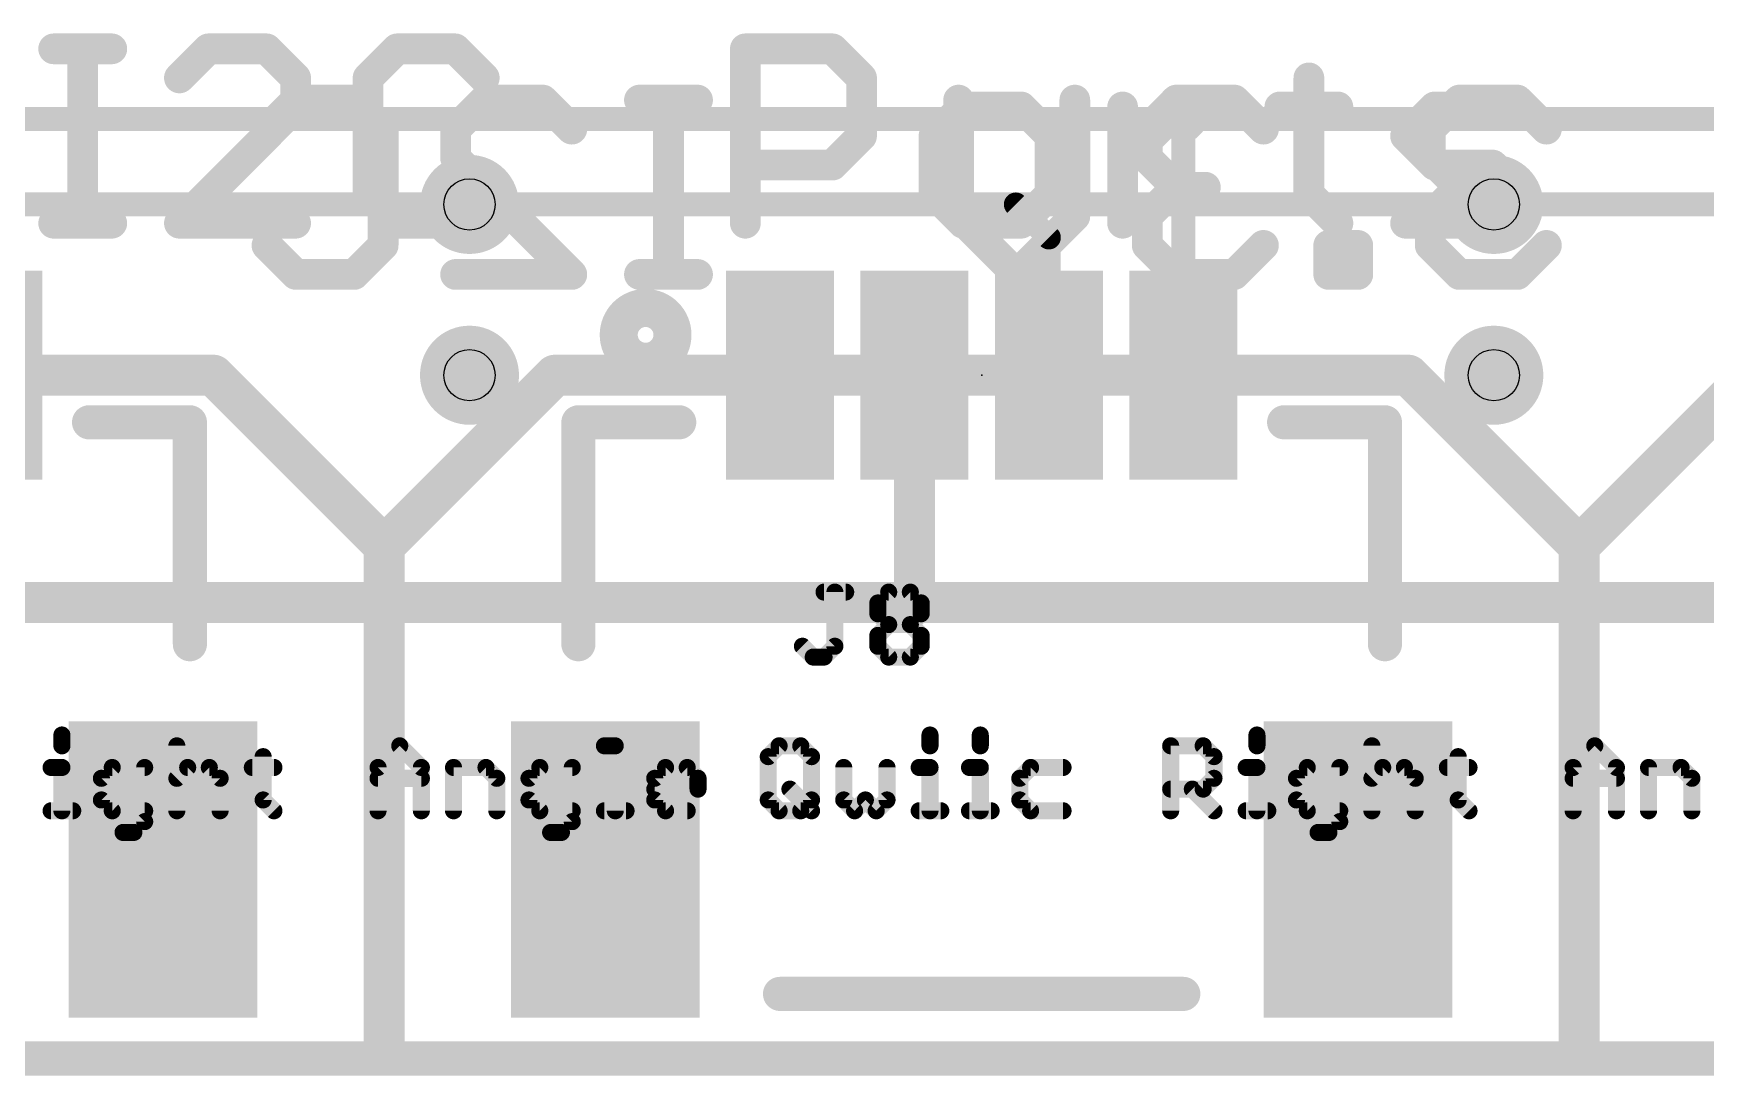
# Model space of a CAD drawing. Extents: x -29 to 79, y -27 to 74.
# Drawn here: x 23.43 to 35.87, y -0.13 to 7.62 of the extents above; entities that cross this region are included whole.
import ezdxf

# ---------------------------------------------------------------- set-up
doc = ezdxf.new("R2010")
doc.units = 0
for name, color, linetype in [('1', 12, 'CONTINUOUS'), ('16', 132, 'CONTINUOUS'), ('18', 110, 'CONTINUOUS'), ('20', 53, 'CONTINUOUS'), ('21', 41, 'CONTINUOUS'), ('22', 40, 'CONTINUOUS'), ('23', 53, 'CONTINUOUS'), ('25', 253, 'CONTINUOUS'), ('27', 253, 'CONTINUOUS'), ('29', 253, 'CONTINUOUS'), ('31', 253, 'CONTINUOUS'), ('44', 253, 'CONTINUOUS')]:
    doc.layers.add(name, color=color, linetype=linetype)

# ---------------------------------------------------------------- blocks, each defined once
blk = doc.blocks.new('RECT')
blk.add_solid([(-0.5, -0.5), (0.5, -0.5), (-0.5, 0.5), (0.5, 0.5)])
blk = doc.blocks.new('ROUNDV')
at = {"const_width": 0.5}
blk.add_lwpolyline([(0, -0.25, 1), (0, 0.25, 1), (0, -0.25)], format="xyb", dxfattribs=at)

msp = doc.modelspace()

# ---------------------------------------------------------------- linework, layer by layer
at = {"layer": '1'}
for points, const_width in [([(31.98, 6.961), (32.004, 6.985)], 0.3048), ([(23.114, 6.985), (32.004, 6.985)], 0.1778), ([(31.98, 5.08), (31.98, 6.961)], 0.1778), ([(32.004, 6.985), (40.005, 6.985)], 0.1778), ([(30.734, 6.35), (26.67, 6.35)], 0.1778), ([(30.98, 6.104), (30.734, 6.35)], 0.1778), ([(39.37, 6.35), (34.29, 6.35)], 0.1778), ([(30.98, 5.08), (30.98, 6.104)], 0.1778), ([(29.98, 5.08), (29.98, 3.398)], 0.3048), ([(21.082, 3.39), (29.972, 3.39)], 0.3048), ([(29.98, 3.398), (29.972, 3.39)], 0.3048), ([(29.972, 3.39), (38.569, 3.39)], 0.3048), ([(52.07, 0), (0, 0)], 0.254)]:
    msp.add_lwpolyline(points, dxfattribs=dict(at, const_width=const_width))
for points, const_width in [([(31.9261, 7.0149, 1), (32.0339, 6.9071)], 0.1524), ([(32.0579, 6.9311, 1), (31.9501, 7.0389)], 0.1524), ([(32.0245, 6.961, 1), (31.9355, 6.961)], 0.0889), ([(32.004, 7.0295, 1), (32.004, 6.9405)], 0.0889), ([(32.004, 6.9405, 1), (32.004, 7.0295)], 0.0889), ([(26.67, 6.3945, 1), (26.67, 6.3056)], 0.0889), ([(30.7654, 6.3814, 1), (30.7026, 6.3186)], 0.0889), ([(30.734, 6.3056, 1), (30.734, 6.3945)], 0.0889), ([(34.29, 6.3945, 1), (34.29, 6.3056)], 0.0889), ([(31.0245, 6.104, 1), (30.9355, 6.104)], 0.0889), ([(30.9486, 6.0726, 1), (31.0114, 6.1354)], 0.0889), ([(30.0562, 5.08, 1), (29.9038, 5.08)], 0.1524), ([(30.9355, 5.08, 1), (31.0245, 5.08)], 0.0889), ([(31.9355, 5.08, 1), (32.0245, 5.08)], 0.0889), ([(29.972, 3.4662, 1), (29.972, 3.3138)], 0.1524), ([(29.9181, 3.4439, 1), (30.0259, 3.3361)], 0.1524), ([(30.0339, 3.3441, 1), (29.9261, 3.4519)], 0.1524), ([(29.972, 3.3138, 1), (29.972, 3.4662)], 0.1524), ([(29.9038, 3.398, 1), (30.0562, 3.398)], 0.1524)]:
    msp.add_lwpolyline(points, format="xyb", dxfattribs=dict(at, const_width=const_width))
at = {"layer": '16'}
for points, const_width in [([(26.67, 6.35), (17.78, 6.35)], 0.1778), ([(34.29, 6.35), (26.67, 6.35)], 0.1778), ([(52.07, 0), (0, 0)], 0.254)]:
    msp.add_lwpolyline(points, dxfattribs=dict(at, const_width=const_width))
at = {"layer": '16', "const_width": 0.0889}
for points in [[(26.67, 6.3945, 1), (26.67, 6.3056)], [(26.67, 6.3056, 1), (26.67, 6.3945)], [(34.29, 6.3056, 1), (34.29, 6.3945)]]:
    msp.add_lwpolyline(points, format="xyb", dxfattribs=at)
at = {"layer": '20', "const_width": 0.2032}
msp.add_lwpolyline([(49.784, 0), (2.54, 0)], dxfattribs=at)
at = {"layer": '21'}
for points, const_width in [([(23.5766, 7.564, 1), (23.5766, 7.4497)], 0.1143), ([(23.8498, 7.5068, 1), (23.7355, 7.5068)], 0.1143), ([(24.0088, 7.4497, 1), (24.0088, 7.564)], 0.1143), ([(24.7282, 7.564, 1), (24.7282, 7.4497)], 0.1143), ([(24.7686, 7.4664, 1), (24.6878, 7.5472)], 0.1143), ([(25.2008, 7.5472, 1), (25.12, 7.4664)], 0.1143), ([(25.1604, 7.4497, 1), (25.1604, 7.564)], 0.1143), ([(26.1315, 7.564, 1), (26.1315, 7.4497)], 0.1143), ([(26.1719, 7.4664, 1), (26.0911, 7.5472)], 0.1143), ([(26.6041, 7.5472, 1), (26.5233, 7.4664)], 0.1143), ([(26.5637, 7.4497, 1), (26.5637, 7.564)], 0.1143), ([(28.7791, 7.5068, 1), (28.6648, 7.5068)], 0.1143), ([(28.722, 7.564, 1), (28.722, 7.4497)], 0.1143), ([(29.4106, 7.5472, 1), (29.3298, 7.4664)], 0.1143), ([(29.3702, 7.4497, 1), (29.3702, 7.564)], 0.1143), ([(24.4717, 7.3311, 1), (24.5525, 7.2503)], 0.1143), ([(25.4336, 7.2907, 1), (25.3193, 7.2907)], 0.1143), ([(25.3361, 7.2503, 1), (25.4169, 7.3311)], 0.1143), ([(25.9726, 7.2907, 1), (25.8583, 7.2907)], 0.1143), ([(25.875, 7.3311, 1), (25.9558, 7.2503)], 0.1143), ([(26.7393, 7.2503, 1), (26.8202, 7.3311)], 0.1143), ([(29.6435, 7.2907, 1), (29.5292, 7.2907)], 0.1143), ([(29.5459, 7.2503, 1), (29.6267, 7.3311)], 0.1143), ([(32.9712, 7.2907, 1), (32.8569, 7.2907)], 0.1143), ([(25.3193, 7.0746, 1), (25.4336, 7.0746)], 0.1143), ([(25.4169, 7.0342, 1), (25.3361, 7.115)], 0.1143), ([(30.3413, 7.1318, 1), (30.3413, 7.0175)], 0.1143), ([(30.3817, 7.0342, 1), (30.3009, 7.115)], 0.1143), ([(30.8139, 7.115, 1), (30.7331, 7.0342)], 0.1143), ([(30.7735, 7.0175, 1), (30.7735, 7.1318)], 0.1143), ([(31.5857, 7.0746, 1), (31.4714, 7.0746)], 0.1143), ([(31.9607, 7.1318, 1), (31.9607, 7.0175)], 0.1143), ([(32.0011, 7.0342, 1), (31.9203, 7.115)], 0.1143), ([(32.1768, 7.0175, 1), (32.1768, 7.1318)], 0.1143), ([(32.6979, 7.1318, 1), (32.6979, 7.0175)], 0.1143), ([(33.1301, 7.0175, 1), (33.1301, 7.1318)], 0.1143), ([(33.8495, 7.1318, 1), (33.8495, 7.0175)], 0.1143), ([(33.8899, 7.0342, 1), (33.8091, 7.115)], 0.1143), ([(34.4978, 7.0175, 1), (34.4978, 7.1318)], 0.1143), ([(29.6267, 6.8181, 1), (29.5459, 6.899)], 0.1143), ([(30.1824, 6.8586, 1), (30.0681, 6.8586)], 0.1143), ([(31.0467, 6.8586, 1), (30.9324, 6.8586)], 0.1143), ([(33.6739, 6.899, 1), (33.593, 6.8181)], 0.1143), ([(29.5292, 6.8586, 1), (29.6435, 6.8586)], 0.1143), ([(30.0848, 6.899, 1), (30.1657, 6.8181)], 0.1143), ([(30.9492, 6.8181, 1), (31.03, 6.899)], 0.1143), ([(33.593, 6.899, 1), (33.6739, 6.8181)], 0.1143), ([(28.722, 6.6996, 1), (28.722, 6.5853)], 0.1143), ([(29.3298, 6.6829, 1), (29.4106, 6.6021)], 0.1143), ([(29.3702, 6.5853, 1), (29.3702, 6.6996)], 0.1143), ([(31.4881, 6.6829, 1), (31.5689, 6.6021)], 0.1143), ([(33.8495, 6.6996, 1), (33.8495, 6.5853)], 0.1143), ([(33.8091, 6.6021, 1), (33.8899, 6.6829)], 0.1143), ([(34.3221, 6.6829, 1), (34.2413, 6.6021)], 0.1143), ([(34.2817, 6.5853, 1), (34.2817, 6.6996)], 0.1143), ([(25.9558, 6.4668, 1), (25.875, 6.386)], 0.1143), ([(25.8583, 6.4264, 1), (25.9726, 6.4264)], 0.1143), ([(26.8202, 6.386, 1), (26.7393, 6.4668)], 0.1143), ([(30.1657, 6.4668, 1), (30.0848, 6.386)], 0.1143), ([(30.0681, 6.4264, 1), (30.1824, 6.4264)], 0.1143), ([(30.9324, 6.4264, 1), (31.0467, 6.4264)], 0.1143), ([(31.03, 6.386, 1), (30.9492, 6.4668)], 0.1143), ([(32.9544, 6.4668, 1), (32.8736, 6.386)], 0.1143), ([(32.8569, 6.4264, 1), (32.9712, 6.4264)], 0.1143), ([(34.5382, 6.386, 1), (34.4574, 6.4668)], 0.1143), ([(34.4574, 6.386, 1), (34.5382, 6.4668)], 0.1143), ([(23.5766, 6.2675, 1), (23.5766, 6.1532)], 0.1143), ([(23.7355, 6.2103, 1), (23.8498, 6.2103)], 0.1143), ([(24.0088, 6.1532, 1), (24.0088, 6.2675)], 0.1143), ([(24.5121, 6.2675, 1), (24.5121, 6.1532)], 0.1143), ([(24.4717, 6.2507, 1), (24.5525, 6.1699)], 0.1143), ([(25.3765, 6.1532, 1), (25.3765, 6.2675)], 0.1143), ([(26.1315, 6.2675, 1), (26.1315, 6.1532)], 0.1143), ([(26.0911, 6.1699, 1), (26.1719, 6.2507)], 0.1143), ([(26.5233, 6.2507, 1), (26.6041, 6.1699)], 0.1143), ([(26.5637, 6.1532, 1), (26.5637, 6.2675)], 0.1143), ([(28.6648, 6.2103, 1), (28.7791, 6.2103)], 0.1143), ([(30.3413, 6.2675, 1), (30.3413, 6.1532)], 0.1143), ([(30.3009, 6.1699, 1), (30.3817, 6.2507)], 0.1143), ([(30.7331, 6.2507, 1), (30.8139, 6.1699)], 0.1143), ([(30.7735, 6.1532, 1), (30.7735, 6.2675)], 0.1143), ([(31.4714, 6.2103, 1), (31.5857, 6.2103)], 0.1143), ([(33.0897, 6.1699, 1), (33.1705, 6.2507)], 0.1143), ([(33.6334, 6.2675, 1), (33.6334, 6.1532)], 0.1143), ([(34.2413, 6.2507, 1), (34.3221, 6.1699)], 0.1143), ([(34.2817, 6.1532, 1), (34.2817, 6.2675)], 0.1143), ([(27.98, 5.2386, 1), (27.98, 5.5214, 1), (27.98, 5.2386)], 0.4), ([(23.84, 4.7935, 1), (23.84, 4.6665)], 0.127), ([(24.6535, 4.73, 1), (24.5265, 4.73)], 0.127), ([(24.59, 4.6665, 1), (24.59, 4.7935)], 0.127), ([(27.5435, 4.73, 1), (27.4165, 4.73)], 0.127), ([(27.48, 4.7935, 1), (27.48, 4.6665)], 0.127), ([(28.23, 4.6665, 1), (28.23, 4.7935)], 0.127), ([(32.73, 4.7935, 1), (32.73, 4.6665)], 0.127), ([(33.5435, 4.73, 1), (33.4165, 4.73)], 0.127), ([(33.48, 4.6665, 1), (33.48, 4.7935)], 0.127), ([(24.5265, 3.08, 1), (24.6535, 3.08)], 0.127), ([(27.4165, 3.08, 1), (27.5435, 3.08)], 0.127), ([(33.4165, 3.08, 1), (33.5435, 3.08)], 0.127), ([(28.98, 0.5435, 1), (28.98, 0.4165)], 0.127), ([(31.98, 0.4165, 1), (31.98, 0.5435)], 0.127)]:
    msp.add_lwpolyline(points, format="xyb", dxfattribs=dict(at, const_width=const_width))
for points, const_width in [([(23.5766, 7.5068), (24.0088, 7.5068)], 0.2286), ([(23.7927, 6.2103), (23.7927, 7.5068)], 0.2286), ([(24.7282, 7.5068), (24.5121, 7.2907)], 0.2286), ([(25.1604, 7.5068), (24.7282, 7.5068)], 0.2286), ([(25.3765, 7.2907), (25.1604, 7.5068)], 0.2286), ([(26.1315, 7.5068), (25.9154, 7.2907)], 0.2286), ([(26.5637, 7.5068), (26.1315, 7.5068)], 0.2286), ([(26.7797, 7.2907), (26.5637, 7.5068)], 0.2286), ([(28.722, 6.2103), (28.722, 7.5068)], 0.2286), ([(28.722, 7.5068), (29.3702, 7.5068)], 0.2286), ([(29.3702, 7.5068), (29.5863, 7.2907)], 0.2286), ([(25.3765, 7.0746), (25.3765, 7.2907)], 0.2286), ([(25.9154, 7.2907), (25.9154, 6.4264)], 0.2286), ([(29.5863, 7.2907), (29.5863, 6.8586)], 0.2286), ([(32.914, 7.2907), (32.914, 6.4264)], 0.2286), ([(24.5121, 6.2103), (25.3765, 7.0746)], 0.2286), ([(30.3413, 7.0746), (30.1252, 6.8586)], 0.2286), ([(30.7735, 7.0746), (30.3413, 7.0746)], 0.2286), ([(30.9896, 6.8586), (30.7735, 7.0746)], 0.2286), ([(31.5285, 6.2103), (31.5285, 7.0746)], 0.2286), ([(31.5285, 6.6425), (31.9607, 7.0746)], 0.2286), ([(31.9607, 7.0746), (32.1768, 7.0746)], 0.2286), ([(32.6979, 7.0746), (33.1301, 7.0746)], 0.2286), ([(33.6334, 6.8586), (33.8495, 7.0746)], 0.2286), ([(33.8495, 7.0746), (34.4978, 7.0746)], 0.2286), ([(29.5863, 6.8586), (29.3702, 6.6425)], 0.2286), ([(30.1252, 6.8586), (30.1252, 6.4264)], 0.2286), ([(30.9896, 6.4264), (30.9896, 6.8586)], 0.2286), ([(33.8495, 6.6425), (33.6334, 6.8586)], 0.2286), ([(29.3702, 6.6425), (28.722, 6.6425)], 0.2286), ([(34.2817, 6.6425), (33.8495, 6.6425)], 0.2286), ([(34.4978, 6.4264), (34.2817, 6.6425)], 0.2286), ([(25.9154, 6.4264), (26.1315, 6.2103)], 0.2286), ([(26.5637, 6.2103), (26.7797, 6.4264)], 0.2286), ([(30.1252, 6.4264), (30.3413, 6.2103)], 0.2286), ([(30.7735, 6.2103), (30.9896, 6.4264)], 0.2286), ([(32.914, 6.4264), (33.1301, 6.2103)], 0.2286), ([(34.2817, 6.2103), (34.4978, 6.4264)], 0.2286), ([(23.5766, 6.2103), (24.0088, 6.2103)], 0.2286), ([(25.3765, 6.2103), (24.5121, 6.2103)], 0.2286), ([(26.1315, 6.2103), (26.5637, 6.2103)], 0.2286), ([(30.3413, 6.2103), (30.7735, 6.2103)], 0.2286), ([(33.6334, 6.2103), (34.2817, 6.2103)], 0.2286), ([(23.84, 4.73), (24.59, 4.73)], 0.254), ([(24.59, 4.73), (24.59, 3.08)], 0.254), ([(27.48, 3.08), (27.48, 4.73)], 0.254), ([(27.48, 4.73), (28.23, 4.73)], 0.254), ([(32.73, 4.73), (33.48, 4.73)], 0.254), ([(33.48, 4.73), (33.48, 3.08)], 0.254), ([(28.98, 0.48), (31.98, 0.48)], 0.254)]:
    msp.add_lwpolyline(points, dxfattribs=dict(at, const_width=const_width))
at = {"layer": '22'}
for points, const_width in [([(25.1633, 6.9097), (25.3793, 7.1258)], 0.2286), ([(25.3793, 7.1258), (25.8115, 7.1258)], 0.2286), ([(25.8115, 7.1258), (26.0276, 6.9097)], 0.2286), ([(26.5665, 6.9097), (26.7826, 7.1258)], 0.2286), ([(26.7826, 7.1258), (27.2148, 7.1258)], 0.2286), ([(27.2148, 7.1258), (27.4309, 6.9097)], 0.2286), ([(28.3664, 7.1258), (27.9342, 7.1258)], 0.2286), ([(28.1503, 5.8293), (28.1503, 7.1258)], 0.2286), ([(30.3086, 6.2615), (30.3086, 7.1258)], 0.2286), ([(31.1729, 7.1258), (31.1729, 6.2615)], 0.2286), ([(31.928, 7.1258), (31.7119, 6.9097)], 0.2286), ([(32.3601, 7.1258), (31.928, 7.1258)], 0.2286), ([(32.5762, 6.9097), (32.3601, 7.1258)], 0.2286), ([(34.0329, 7.1258), (33.8168, 6.9097)], 0.2286), ([(34.4651, 7.1258), (34.0329, 7.1258)], 0.2286), ([(34.6811, 6.9097), (34.4651, 7.1258)], 0.2286), ([(26.0276, 6.9097), (26.0276, 6.0454)], 0.2286), ([(26.5665, 6.6936), (26.5665, 6.9097)], 0.2286), ([(31.7119, 6.9097), (31.7119, 6.6936)], 0.2286), ([(33.8168, 6.9097), (33.8168, 6.6936)], 0.2286), ([(27.4309, 5.8293), (26.5665, 6.6936)], 0.2286), ([(31.7119, 6.6936), (31.928, 6.4776)], 0.2286), ([(33.8168, 6.6936), (34.0329, 6.4776)], 0.2286), ([(31.928, 6.4776), (31.7119, 6.2615)], 0.2286), ([(31.928, 6.4776), (32.1441, 6.4776)], 0.2286), ([(34.0329, 6.4776), (33.8168, 6.2615)], 0.2286), ([(34.0329, 6.4776), (34.249, 6.4776)], 0.2286), ([(30.7408, 5.8293), (30.3086, 6.2615)], 0.2286), ([(31.1729, 6.2615), (30.7408, 5.8293)], 0.2286), ([(31.7119, 6.2615), (31.7119, 6.0454)], 0.2286), ([(33.8168, 6.2615), (33.8168, 6.0454)], 0.2286), ([(25.3793, 5.8293), (25.1633, 6.0454)], 0.2286), ([(26.0276, 6.0454), (25.8115, 5.8293)], 0.2286), ([(31.7119, 6.0454), (31.928, 5.8293)], 0.2286), ([(32.3601, 5.8293), (32.5762, 6.0454)], 0.2286), ([(33.2779, 6.0454), (33.0618, 6.0454)], 0.2286), ([(33.0618, 6.0454), (33.0618, 5.8293)], 0.2286), ([(33.2779, 5.8293), (33.2779, 6.0454)], 0.2286), ([(33.8168, 6.0454), (34.0329, 5.8293)], 0.2286), ([(34.4651, 5.8293), (34.6811, 6.0454)], 0.2286), ([(25.8115, 5.8293), (25.3793, 5.8293)], 0.2286), ([(26.5665, 5.8293), (27.4309, 5.8293)], 0.2286), ([(28.3664, 5.8293), (27.9342, 5.8293)], 0.2286), ([(31.928, 5.8293), (32.3601, 5.8293)], 0.2286), ([(33.0618, 5.8293), (33.2779, 5.8293)], 0.2286), ([(34.0329, 5.8293), (34.4651, 5.8293)], 0.2286), ([(24.765, 5.08), (18.415, 5.08)], 0.3048), ([(24.765, 5.08), (26.035, 3.81)], 0.3048), ([(26.035, 3.81), (27.305, 5.08)], 0.3048), ([(33.655, 5.08), (27.305, 5.08)], 0.3048), ([(33.655, 5.08), (34.925, 3.81)], 0.3048), ([(34.925, 3.81), (36.195, 5.08)], 0.3048), ([(26.035, 0.127), (26.035, 3.81)], 0.3048), ([(34.925, 0.127), (34.925, 3.81)], 0.3048)]:
    msp.add_lwpolyline(points, dxfattribs=dict(at, const_width=const_width))
for points, const_width in [([(25.3793, 7.183, 1), (25.3793, 7.0687)], 0.1143), ([(25.4197, 7.0854, 1), (25.3389, 7.1662)], 0.1143), ([(25.8519, 7.1662, 1), (25.7711, 7.0854)], 0.1143), ([(25.8115, 7.0687, 1), (25.8115, 7.183)], 0.1143), ([(26.7826, 7.183, 1), (26.7826, 7.0687)], 0.1143), ([(26.823, 7.0854, 1), (26.7422, 7.1662)], 0.1143), ([(27.2552, 7.1662, 1), (27.1744, 7.0854)], 0.1143), ([(27.2148, 7.0687, 1), (27.2148, 7.183)], 0.1143), ([(27.9342, 7.183, 1), (27.9342, 7.0687)], 0.1143), ([(28.2075, 7.1258, 1), (28.0932, 7.1258)], 0.1143), ([(28.3664, 7.0687, 1), (28.3664, 7.183)], 0.1143), ([(30.3658, 7.1258, 1), (30.2515, 7.1258)], 0.1143), ([(31.2301, 7.1258, 1), (31.1158, 7.1258)], 0.1143), ([(31.928, 7.183, 1), (31.928, 7.0687)], 0.1143), ([(31.9684, 7.0854, 1), (31.8876, 7.1662)], 0.1143), ([(32.4005, 7.1662, 1), (32.3197, 7.0854)], 0.1143), ([(32.3601, 7.0687, 1), (32.3601, 7.183)], 0.1143), ([(34.0329, 7.183, 1), (34.0329, 7.0687)], 0.1143), ([(34.0733, 7.0854, 1), (33.9925, 7.1662)], 0.1143), ([(34.5055, 7.1662, 1), (34.4246, 7.0854)], 0.1143), ([(34.4651, 7.0687, 1), (34.4651, 7.183)], 0.1143), ([(25.1228, 6.9501, 1), (25.2037, 6.8693)], 0.1143), ([(26.0847, 6.9097, 1), (25.9704, 6.9097)], 0.1143), ([(25.9872, 6.8693, 1), (26.068, 6.9501)], 0.1143), ([(26.6237, 6.9097, 1), (26.5094, 6.9097)], 0.1143), ([(26.5261, 6.9501, 1), (26.6069, 6.8693)], 0.1143), ([(27.3905, 6.8693, 1), (27.4713, 6.9501)], 0.1143), ([(31.769, 6.9097, 1), (31.6547, 6.9097)], 0.1143), ([(31.6715, 6.9501, 1), (31.7523, 6.8693)], 0.1143), ([(32.5358, 6.8693, 1), (32.6166, 6.9501)], 0.1143), ([(33.8739, 6.9097, 1), (33.7596, 6.9097)], 0.1143), ([(33.7764, 6.9501, 1), (33.8572, 6.8693)], 0.1143), ([(34.6407, 6.8693, 1), (34.7215, 6.9501)], 0.1143), ([(26.6069, 6.734, 1), (26.5261, 6.6532)], 0.1143), ([(26.5094, 6.6936, 1), (26.6237, 6.6936)], 0.1143), ([(31.6547, 6.6936, 1), (31.769, 6.6936)], 0.1143), ([(31.7523, 6.734, 1), (31.6715, 6.6532)], 0.1143), ([(33.7596, 6.6936, 1), (33.8739, 6.6936)], 0.1143), ([(33.8572, 6.734, 1), (33.7764, 6.6532)], 0.1143), ([(31.928, 6.5347, 1), (31.928, 6.4204)], 0.1143), ([(31.9684, 6.4371, 1), (31.8876, 6.518)], 0.1143), ([(31.8876, 6.4371, 1), (31.9684, 6.518)], 0.1143), ([(32.1441, 6.4204, 1), (32.1441, 6.5347)], 0.1143), ([(34.0329, 6.5347, 1), (34.0329, 6.4204)], 0.1143), ([(34.0733, 6.4371, 1), (33.9925, 6.518)], 0.1143), ([(33.9925, 6.4371, 1), (34.0733, 6.518)], 0.1143), ([(34.249, 6.4204, 1), (34.249, 6.5347)], 0.1143), ([(30.349, 6.3019, 1), (30.2682, 6.2211)], 0.1143), ([(31.2134, 6.2211, 1), (31.1325, 6.3019)], 0.1143), ([(31.769, 6.2615, 1), (31.6547, 6.2615)], 0.1143), ([(31.6715, 6.3019, 1), (31.7523, 6.2211)], 0.1143), ([(33.8739, 6.2615, 1), (33.7596, 6.2615)], 0.1143), ([(33.7764, 6.3019, 1), (33.8572, 6.2211)], 0.1143), ([(30.2515, 6.2615, 1), (30.3658, 6.2615)], 0.1143), ([(31.1158, 6.2615, 1), (31.2301, 6.2615)], 0.1143), ([(25.2037, 6.0858, 1), (25.1228, 6.005)], 0.1143), ([(25.9704, 6.0454, 1), (26.0847, 6.0454)], 0.1143), ([(26.068, 6.005, 1), (25.9872, 6.0858)], 0.1143), ([(31.6547, 6.0454, 1), (31.769, 6.0454)], 0.1143), ([(31.7523, 6.0858, 1), (31.6715, 6.005)], 0.1143), ([(32.6166, 6.005, 1), (32.5358, 6.0858)], 0.1143), ([(33.0618, 6.1025, 1), (33.0618, 5.9882)], 0.1143), ([(33.1189, 6.0454, 1), (33.0046, 6.0454)], 0.1143), ([(33.335, 6.0454, 1), (33.2207, 6.0454)], 0.1143), ([(33.2779, 5.9882, 1), (33.2779, 6.1025)], 0.1143), ([(33.7596, 6.0454, 1), (33.8739, 6.0454)], 0.1143), ([(33.8572, 6.0858, 1), (33.7764, 6.005)], 0.1143), ([(34.7215, 6.005, 1), (34.6407, 6.0858)], 0.1143), ([(25.3793, 5.8864, 1), (25.3793, 5.7721)], 0.1143), ([(25.3389, 5.7889, 1), (25.4197, 5.8697)], 0.1143), ([(25.7711, 5.8697, 1), (25.8519, 5.7889)], 0.1143), ([(25.8115, 5.7721, 1), (25.8115, 5.8864)], 0.1143), ([(26.5665, 5.8864, 1), (26.5665, 5.7721)], 0.1143), ([(27.3905, 5.7889, 1), (27.4713, 5.8697)], 0.1143), ([(27.4309, 5.7721, 1), (27.4309, 5.8864)], 0.1143), ([(27.9342, 5.8864, 1), (27.9342, 5.7721)], 0.1143), ([(28.0932, 5.8293, 1), (28.2075, 5.8293)], 0.1143), ([(28.3664, 5.7721, 1), (28.3664, 5.8864)], 0.1143), ([(30.7004, 5.8697, 1), (30.7812, 5.7889)], 0.1143), ([(30.7004, 5.7889, 1), (30.7812, 5.8697)], 0.1143), ([(31.928, 5.8864, 1), (31.928, 5.7721)], 0.1143), ([(31.8876, 5.7889, 1), (31.9684, 5.8697)], 0.1143), ([(32.3197, 5.8697, 1), (32.4005, 5.7889)], 0.1143), ([(32.3601, 5.7721, 1), (32.3601, 5.8864)], 0.1143), ([(33.0618, 5.8864, 1), (33.0618, 5.7721)], 0.1143), ([(33.0046, 5.8293, 1), (33.1189, 5.8293)], 0.1143), ([(33.2207, 5.8293, 1), (33.335, 5.8293)], 0.1143), ([(33.2779, 5.7721, 1), (33.2779, 5.8864)], 0.1143), ([(34.0329, 5.8864, 1), (34.0329, 5.7721)], 0.1143), ([(33.9925, 5.7889, 1), (34.0733, 5.8697)], 0.1143), ([(34.4246, 5.8697, 1), (34.5055, 5.7889)], 0.1143), ([(34.4651, 5.7721, 1), (34.4651, 5.8864)], 0.1143), ([(24.8189, 5.1339, 1), (24.7111, 5.0261)], 0.1524), ([(24.765, 5.0038, 1), (24.765, 5.1562)], 0.1524), ([(27.305, 5.1562, 1), (27.305, 5.0038)], 0.1524), ([(27.3589, 5.0261, 1), (27.2511, 5.1339)], 0.1524), ([(33.7089, 5.1339, 1), (33.6011, 5.0261)], 0.1524), ([(33.655, 5.0038, 1), (33.655, 5.1562)], 0.1524), ([(26.1112, 3.81, 1), (25.9588, 3.81)], 0.1524), ([(25.9811, 3.8639, 1), (26.0889, 3.7561)], 0.1524), ([(25.9811, 3.7561, 1), (26.0889, 3.8639)], 0.1524), ([(35.0012, 3.81, 1), (34.8488, 3.81)], 0.1524), ([(34.8711, 3.8639, 1), (34.9789, 3.7561)], 0.1524), ([(34.8711, 3.7561, 1), (34.9789, 3.8639)], 0.1524), ([(25.9588, 0.127, 1), (26.1112, 0.127)], 0.1524), ([(34.8488, 0.127, 1), (35.0012, 0.127)], 0.1524)]:
    msp.add_lwpolyline(points, format="xyb", dxfattribs=dict(at, const_width=const_width))
at = {"layer": '23'}
msp.add_point((30.48, 5.08), dxfattribs=at)
at = {"layer": '25', "const_width": 0.0635}
for points in [[(29.3075, 3.4993, 1), (29.3075, 3.4358)], [(29.4198, 3.4675, 1), (29.3563, 3.4675)], [(29.4685, 3.4358, 1), (29.4685, 3.4993)], [(29.7883, 3.4993, 1), (29.7883, 3.4358)], [(29.8108, 3.4451, 1), (29.7659, 3.49)], [(29.9718, 3.49, 1), (29.9269, 3.4451)], [(29.9493, 3.4358, 1), (29.9493, 3.4993)], [(29.7396, 3.387, 1), (29.6761, 3.387)], [(29.6854, 3.4095, 1), (29.7303, 3.3646)], [(29.7303, 3.329, 1), (29.6854, 3.2841)], [(30.0616, 3.387, 1), (29.9981, 3.387)], [(30.0074, 3.3646, 1), (30.0523, 3.4095)], [(30.0523, 3.2841, 1), (30.0074, 3.329)], [(29.6761, 3.3065, 1), (29.7396, 3.3065)], [(29.7883, 3.2578, 1), (29.7883, 3.1943)], [(29.8108, 3.2036, 1), (29.7659, 3.2485)], [(29.7659, 3.2036, 1), (29.8108, 3.2485)], [(29.9718, 3.2485, 1), (29.9269, 3.2036)], [(29.9269, 3.2485, 1), (29.9718, 3.2036)], [(29.9493, 3.1943, 1), (29.9493, 3.2578)], [(29.9981, 3.3065, 1), (30.0616, 3.3065)], [(29.169, 3.0875, 1), (29.124, 3.0425)], [(29.4105, 3.0425, 1), (29.3656, 3.0875)], [(29.7303, 3.0875, 1), (29.6854, 3.0425)], [(29.7396, 3.1455, 1), (29.6761, 3.1455)], [(29.6854, 3.168, 1), (29.7303, 3.1231)], [(30.0616, 3.1455, 1), (29.9981, 3.1455)], [(30.0074, 3.1231, 1), (30.0523, 3.168)], [(30.0523, 3.0425, 1), (30.0074, 3.0875)], [(29.227, 3.0163, 1), (29.227, 2.9527)], [(29.2045, 2.962, 1), (29.2495, 3.007)], [(29.2851, 3.007, 1), (29.33, 2.962)], [(29.3075, 2.9527, 1), (29.3075, 3.0163)], [(29.3563, 3.065, 1), (29.4198, 3.065)], [(29.6761, 3.065, 1), (29.7396, 3.065)], [(29.7883, 3.0163, 1), (29.7883, 2.9527)], [(29.7659, 2.962, 1), (29.8108, 3.007)], [(29.9269, 3.007, 1), (29.9718, 2.962)], [(29.9493, 2.9527, 1), (29.9493, 3.0163)], [(29.9981, 3.065, 1), (30.0616, 3.065)]]:
    msp.add_lwpolyline(points, format="xyb", dxfattribs=at)
at = {"layer": '25', "const_width": 0.127}
for points in [[(29.3075, 3.4675), (29.4685, 3.4675)], [(29.388, 3.065), (29.388, 3.4675)], [(29.7078, 3.387), (29.7883, 3.4675)], [(29.7883, 3.4675), (29.9493, 3.4675)], [(29.9493, 3.4675), (30.0298, 3.387)], [(29.7078, 3.3065), (29.7078, 3.387)], [(29.7883, 3.226), (29.7078, 3.3065)], [(30.0298, 3.3065), (29.9493, 3.226)], [(30.0298, 3.387), (30.0298, 3.3065)], [(29.7078, 3.1455), (29.7883, 3.226)], [(29.7883, 3.226), (29.9493, 3.226)], [(29.9493, 3.226), (30.0298, 3.1455)], [(29.1465, 3.065), (29.227, 2.9845)], [(29.3075, 2.9845), (29.388, 3.065)], [(29.7078, 3.065), (29.7078, 3.1455)], [(29.7883, 2.9845), (29.7078, 3.065)], [(30.0298, 3.065), (29.9493, 2.9845)], [(30.0298, 3.1455), (30.0298, 3.065)], [(29.227, 2.9845), (29.3075, 2.9845)], [(29.9493, 2.9845), (29.7883, 2.9845)]]:
    msp.add_lwpolyline(points, dxfattribs=at)
at = {"layer": '27', "const_width": 0.127}
for points in [[(23.638, 2.405), (23.638, 2.3245)], [(24.493, 2.3245), (24.493, 1.8415)], [(25.9898, 2.1635), (26.1508, 2.3245)], [(26.1508, 2.3245), (26.3118, 2.1635)], [(27.6737, 2.3245), (27.7542, 2.3245)], [(27.7542, 2.3245), (27.7542, 1.8415)], [(28.8925, 2.244), (28.973, 2.3245)], [(28.973, 2.3245), (29.134, 2.3245)], [(29.134, 2.3245), (29.2145, 2.244)], [(30.0956, 2.405), (30.0956, 2.3245)], [(30.4698, 2.405), (30.4698, 2.3245)], [(31.8862, 1.8415), (31.8862, 2.3245)], [(31.8862, 2.3245), (32.1277, 2.3245)], [(32.1277, 2.3245), (32.2082, 2.244)], [(32.528, 2.405), (32.528, 2.3245)], [(33.383, 2.3245), (33.383, 1.8415)], [(34.8798, 2.1635), (35.0408, 2.3245)], [(35.0408, 2.3245), (35.2018, 2.1635)], [(25.1348, 2.244), (25.1348, 1.922)], [(28.8925, 1.922), (28.8925, 2.244)], [(29.2145, 2.244), (29.2145, 1.922)], [(32.2082, 2.244), (32.2082, 2.083)], [(34.0248, 2.244), (34.0248, 1.922)], [(23.5575, 2.1635), (23.638, 2.1635)], [(23.638, 2.1635), (23.638, 1.8415)], [(24.0122, 2.1635), (23.9317, 2.083)], [(23.9317, 2.083), (23.9317, 1.922)], [(24.2537, 2.1635), (24.0122, 2.1635)], [(24.2537, 1.761), (24.2537, 2.1635)], [(24.493, 2.083), (24.5735, 2.1635)], [(24.5735, 2.1635), (24.7345, 2.1635)], [(24.7345, 2.1635), (24.815, 2.083)], [(24.815, 2.083), (24.815, 1.8415)], [(25.0543, 2.1635), (25.2153, 2.1635)], [(25.9898, 1.8415), (25.9898, 2.1635)], [(25.9898, 2.083), (26.3118, 2.083)], [(26.3118, 2.1635), (26.3118, 1.8415)], [(26.5511, 1.8415), (26.5511, 2.1635)], [(26.5511, 2.1635), (26.7926, 2.1635)], [(26.7926, 2.1635), (26.8731, 2.083)], [(26.8731, 2.083), (26.8731, 1.8415)], [(27.1929, 2.1635), (27.1124, 2.083)], [(27.1124, 2.083), (27.1124, 1.922)], [(27.4344, 2.1635), (27.1929, 2.1635)], [(27.4344, 1.761), (27.4344, 2.1635)], [(28.0479, 2.083), (28.1284, 2.1635)], [(28.0479, 1.922), (28.0479, 2.083)], [(28.1284, 2.1635), (28.2894, 2.1635)], [(28.2894, 2.1635), (28.3699, 2.083)], [(28.3699, 2.083), (28.3699, 2.0025)], [(29.4538, 2.1635), (29.4538, 1.922)], [(29.7758, 1.922), (29.7758, 2.1635)], [(30.0151, 2.1635), (30.0956, 2.1635)], [(30.0956, 2.1635), (30.0956, 1.8415)], [(30.3893, 2.1635), (30.4698, 2.1635)], [(30.4698, 2.1635), (30.4698, 1.8415)], [(30.844, 2.1635), (30.7635, 2.083)], [(30.7635, 2.083), (30.7635, 1.922)], [(31.0855, 2.1635), (30.844, 2.1635)], [(32.2082, 2.083), (32.1277, 2.0025)], [(32.4475, 2.1635), (32.528, 2.1635)], [(32.528, 2.1635), (32.528, 1.8415)], [(32.9022, 2.1635), (32.8217, 2.083)], [(32.8217, 2.083), (32.8217, 1.922)], [(33.1437, 2.1635), (32.9022, 2.1635)], [(33.1437, 1.761), (33.1437, 2.1635)], [(33.383, 2.083), (33.4635, 2.1635)], [(33.4635, 2.1635), (33.6245, 2.1635)], [(33.6245, 2.1635), (33.705, 2.083)], [(33.705, 2.083), (33.705, 1.8415)], [(33.9443, 2.1635), (34.1053, 2.1635)], [(34.8798, 1.8415), (34.8798, 2.1635)], [(34.8798, 2.083), (35.2018, 2.083)], [(35.2018, 2.1635), (35.2018, 1.8415)], [(35.4411, 1.8415), (35.4411, 2.1635)], [(35.4411, 2.1635), (35.6826, 2.1635)], [(35.6826, 2.1635), (35.7631, 2.083)], [(35.7631, 2.083), (35.7631, 1.8415)], [(28.3699, 2.0025), (28.0479, 2.0025)], [(29.0535, 2.0025), (29.2145, 1.8415)], [(32.1277, 2.0025), (31.8862, 2.0025)], [(32.0472, 2.0025), (32.2082, 1.8415)], [(23.5575, 1.8415), (23.7185, 1.8415)], [(23.9317, 1.922), (24.0122, 1.8415)], [(24.0122, 1.8415), (24.2537, 1.8415)], [(25.1348, 1.922), (25.2153, 1.8415)], [(27.1124, 1.922), (27.1929, 1.8415)], [(27.1929, 1.8415), (27.4344, 1.8415)], [(27.6737, 1.8415), (27.8347, 1.8415)], [(28.1284, 1.8415), (28.0479, 1.922)], [(28.2894, 1.8415), (28.1284, 1.8415)], [(28.973, 1.8415), (28.8925, 1.922)], [(29.134, 1.8415), (28.973, 1.8415)], [(29.2145, 1.922), (29.134, 1.8415)], [(29.4538, 1.922), (29.5343, 1.8415)], [(29.5343, 1.8415), (29.6148, 1.922)], [(29.6148, 1.922), (29.6953, 1.8415)], [(29.6953, 1.8415), (29.7758, 1.922)], [(30.0151, 1.8415), (30.1761, 1.8415)], [(30.3893, 1.8415), (30.5503, 1.8415)], [(30.7635, 1.922), (30.844, 1.8415)], [(30.844, 1.8415), (31.0855, 1.8415)], [(32.4475, 1.8415), (32.6085, 1.8415)], [(32.8217, 1.922), (32.9022, 1.8415)], [(32.9022, 1.8415), (33.1437, 1.8415)], [(34.0248, 1.922), (34.1053, 1.8415)], [(24.0927, 1.6805), (24.1732, 1.6805)], [(24.1732, 1.6805), (24.2537, 1.761)], [(27.2734, 1.6805), (27.3539, 1.6805)], [(27.3539, 1.6805), (27.4344, 1.761)], [(32.9827, 1.6805), (33.0632, 1.6805)], [(33.0632, 1.6805), (33.1437, 1.761)]]:
    msp.add_lwpolyline(points, dxfattribs=at)
at = {"layer": '27', "const_width": 0.0635}
for points in [[(23.6697, 2.405, 1), (23.6062, 2.405)], [(24.5247, 2.3245, 1), (24.4612, 2.3245)], [(26.1733, 2.347, 1), (26.1284, 2.3021)], [(26.1733, 2.3021, 1), (26.1284, 2.347)], [(27.6737, 2.3563, 1), (27.6737, 2.2928)], [(27.786, 2.3245, 1), (27.7225, 2.3245)], [(27.7542, 2.2928, 1), (27.7542, 2.3563)], [(28.973, 2.3563, 1), (28.973, 2.2928)], [(28.9955, 2.3021, 1), (28.9505, 2.347)], [(29.1565, 2.347, 1), (29.1116, 2.3021)], [(29.134, 2.2928, 1), (29.134, 2.3563)], [(30.1274, 2.405, 1), (30.0639, 2.405)], [(30.5016, 2.405, 1), (30.4381, 2.405)], [(31.9179, 2.3245, 1), (31.8544, 2.3245)], [(31.8862, 2.3563, 1), (31.8862, 2.2928)], [(32.1501, 2.347, 1), (32.1052, 2.3021)], [(32.1277, 2.2928, 1), (32.1277, 2.3563)], [(32.5597, 2.405, 1), (32.4962, 2.405)], [(33.4147, 2.3245, 1), (33.3512, 2.3245)], [(35.0633, 2.347, 1), (35.0184, 2.3021)], [(35.0633, 2.3021, 1), (35.0184, 2.347)], [(23.6062, 2.3245, 1), (23.6697, 2.3245)], [(25.1665, 2.244, 1), (25.103, 2.244)], [(28.87, 2.2665, 1), (28.915, 2.2216)], [(28.9243, 2.244, 1), (28.8608, 2.244)], [(29.2463, 2.244, 1), (29.1828, 2.244)], [(29.1921, 2.2216, 1), (29.237, 2.2665)], [(30.0639, 2.3245, 1), (30.1274, 2.3245)], [(30.4381, 2.3245, 1), (30.5016, 2.3245)], [(32.2399, 2.244, 1), (32.1764, 2.244)], [(32.1857, 2.2216, 1), (32.2306, 2.2665)], [(32.4962, 2.3245, 1), (32.5597, 2.3245)], [(34.0565, 2.244, 1), (33.993, 2.244)], [(23.5575, 2.1953, 1), (23.5575, 2.1318)], [(23.6697, 2.1635, 1), (23.6062, 2.1635)], [(23.638, 2.1318, 1), (23.638, 2.1953)], [(23.9634, 2.083, 1), (23.8999, 2.083)], [(23.9092, 2.1055, 1), (23.9541, 2.0606)], [(24.0122, 2.1953, 1), (24.0122, 2.1318)], [(24.0346, 2.1411, 1), (23.9897, 2.186)], [(24.2854, 2.1635, 1), (24.2219, 2.1635)], [(24.2537, 2.1318, 1), (24.2537, 2.1953)], [(24.4705, 2.1055, 1), (24.5154, 2.0606)], [(24.5735, 2.1953, 1), (24.5735, 2.1318)], [(24.5959, 2.1411, 1), (24.551, 2.186)], [(24.7569, 2.186, 1), (24.712, 2.1411)], [(24.7345, 2.1318, 1), (24.7345, 2.1953)], [(24.8467, 2.083, 1), (24.7832, 2.083)], [(24.7925, 2.0606, 1), (24.8374, 2.1055)], [(25.0543, 2.1953, 1), (25.0543, 2.1318)], [(25.2153, 2.1318, 1), (25.2153, 2.1953)], [(25.9673, 2.186, 1), (26.0123, 2.1411)], [(25.9898, 2.1148, 1), (25.9898, 2.0513)], [(26.0216, 2.1635, 1), (25.9581, 2.1635)], [(26.3436, 2.1635, 1), (26.2801, 2.1635)], [(26.2894, 2.1411, 1), (26.3343, 2.186)], [(26.3118, 2.0513, 1), (26.3118, 2.1148)], [(26.5511, 2.1953, 1), (26.5511, 2.1318)], [(26.5829, 2.1635, 1), (26.5194, 2.1635)], [(26.8151, 2.186, 1), (26.7702, 2.1411)], [(26.7926, 2.1318, 1), (26.7926, 2.1953)], [(26.9049, 2.083, 1), (26.8414, 2.083)], [(26.8507, 2.0606, 1), (26.8956, 2.1055)], [(27.1442, 2.083, 1), (27.0807, 2.083)], [(27.09, 2.1055, 1), (27.1349, 2.0606)], [(27.1929, 2.1953, 1), (27.1929, 2.1318)], [(27.2154, 2.1411, 1), (27.1705, 2.186)], [(27.4662, 2.1635, 1), (27.4027, 2.1635)], [(27.4344, 2.1318, 1), (27.4344, 2.1953)], [(28.0797, 2.083, 1), (28.0162, 2.083)], [(28.0255, 2.1055, 1), (28.0704, 2.0606)], [(28.1284, 2.1953, 1), (28.1284, 2.1318)], [(28.1509, 2.1411, 1), (28.106, 2.186)], [(28.3119, 2.186, 1), (28.267, 2.1411)], [(28.2894, 2.1318, 1), (28.2894, 2.1953)], [(28.4017, 2.083, 1), (28.3382, 2.083)], [(28.3475, 2.0606, 1), (28.3924, 2.1055)], [(29.4856, 2.1635, 1), (29.4221, 2.1635)], [(29.8076, 2.1635, 1), (29.7441, 2.1635)], [(30.0151, 2.1953, 1), (30.0151, 2.1318)], [(30.1274, 2.1635, 1), (30.0639, 2.1635)], [(30.0956, 2.1318, 1), (30.0956, 2.1953)], [(30.3893, 2.1953, 1), (30.3893, 2.1318)], [(30.5016, 2.1635, 1), (30.4381, 2.1635)], [(30.4698, 2.1318, 1), (30.4698, 2.1953)], [(30.7953, 2.083, 1), (30.7318, 2.083)], [(30.7411, 2.1055, 1), (30.786, 2.0606)], [(30.844, 2.1953, 1), (30.844, 2.1318)], [(30.8665, 2.1411, 1), (30.8216, 2.186)], [(31.0855, 2.1318, 1), (31.0855, 2.1953)], [(32.1764, 2.083, 1), (32.2399, 2.083)], [(32.2306, 2.0606, 1), (32.1857, 2.1055)], [(32.4475, 2.1953, 1), (32.4475, 2.1318)], [(32.5597, 2.1635, 1), (32.4962, 2.1635)], [(32.528, 2.1318, 1), (32.528, 2.1953)], [(32.8534, 2.083, 1), (32.7899, 2.083)], [(32.7992, 2.1055, 1), (32.8441, 2.0606)], [(32.9022, 2.1953, 1), (32.9022, 2.1318)], [(32.9246, 2.1411, 1), (32.8797, 2.186)], [(33.1754, 2.1635, 1), (33.1119, 2.1635)], [(33.1437, 2.1318, 1), (33.1437, 2.1953)], [(33.3605, 2.1055, 1), (33.4054, 2.0606)], [(33.4635, 2.1953, 1), (33.4635, 2.1318)], [(33.4859, 2.1411, 1), (33.441, 2.186)], [(33.6469, 2.186, 1), (33.602, 2.1411)], [(33.6245, 2.1318, 1), (33.6245, 2.1953)], [(33.7367, 2.083, 1), (33.6732, 2.083)], [(33.6825, 2.0606, 1), (33.7274, 2.1055)], [(33.9443, 2.1953, 1), (33.9443, 2.1318)], [(34.1053, 2.1318, 1), (34.1053, 2.1953)], [(34.9116, 2.1635, 1), (34.8481, 2.1635)], [(34.8573, 2.186, 1), (34.9023, 2.1411)], [(34.8798, 2.1148, 1), (34.8798, 2.0513)], [(35.2336, 2.1635, 1), (35.1701, 2.1635)], [(35.1794, 2.1411, 1), (35.2243, 2.186)], [(35.2018, 2.0513, 1), (35.2018, 2.1148)], [(35.4729, 2.1635, 1), (35.4094, 2.1635)], [(35.4411, 2.1953, 1), (35.4411, 2.1318)], [(35.7051, 2.186, 1), (35.6602, 2.1411)], [(35.6826, 2.1318, 1), (35.6826, 2.1953)], [(35.7949, 2.083, 1), (35.7314, 2.083)], [(35.7407, 2.0606, 1), (35.7856, 2.1055)], [(28.0479, 2.0343, 1), (28.0479, 1.9708)], [(28.3382, 2.0025, 1), (28.4017, 2.0025)], [(28.3699, 1.9708, 1), (28.3699, 2.0343)], [(29.076, 2.025, 1), (29.0311, 1.9801)], [(31.8862, 2.0343, 1), (31.8862, 1.9708)], [(32.0696, 2.025, 1), (32.0247, 1.9801)], [(32.1052, 2.025, 1), (32.1501, 1.9801)], [(32.1277, 1.9708, 1), (32.1277, 2.0343)], [(23.5575, 1.8733, 1), (23.5575, 1.8098)], [(23.6062, 1.8415, 1), (23.6697, 1.8415)], [(23.7185, 1.8098, 1), (23.7185, 1.8733)], [(23.9541, 1.9445, 1), (23.9092, 1.8995)], [(23.8999, 1.922, 1), (23.9634, 1.922)], [(24.0122, 1.8733, 1), (24.0122, 1.8098)], [(23.9897, 1.819, 1), (24.0346, 1.864)], [(24.2537, 1.8098, 1), (24.2537, 1.8733)], [(24.4612, 1.8415, 1), (24.5247, 1.8415)], [(24.7832, 1.8415, 1), (24.8467, 1.8415)], [(25.1572, 1.9445, 1), (25.1123, 1.8995)], [(25.103, 1.922, 1), (25.1665, 1.922)], [(25.1928, 1.819, 1), (25.2377, 1.864)], [(25.9581, 1.8415, 1), (26.0216, 1.8415)], [(26.2801, 1.8415, 1), (26.3436, 1.8415)], [(26.5194, 1.8415, 1), (26.5829, 1.8415)], [(26.8414, 1.8415, 1), (26.9049, 1.8415)], [(27.1349, 1.9445, 1), (27.09, 1.8995)], [(27.0807, 1.922, 1), (27.1442, 1.922)], [(27.1929, 1.8733, 1), (27.1929, 1.8098)], [(27.1705, 1.819, 1), (27.2154, 1.864)], [(27.4344, 1.8098, 1), (27.4344, 1.8733)], [(27.6737, 1.8733, 1), (27.6737, 1.8098)], [(27.7225, 1.8415, 1), (27.786, 1.8415)], [(27.8347, 1.8098, 1), (27.8347, 1.8733)], [(28.0704, 1.9445, 1), (28.0255, 1.8995)], [(28.0162, 1.922, 1), (28.0797, 1.922)], [(28.1284, 1.8733, 1), (28.1284, 1.8098)], [(28.106, 1.819, 1), (28.1509, 1.864)], [(28.2894, 1.8098, 1), (28.2894, 1.8733)], [(28.915, 1.9445, 1), (28.87, 1.8995)], [(28.8608, 1.922, 1), (28.9243, 1.922)], [(28.973, 1.8733, 1), (28.973, 1.8098)], [(28.9505, 1.819, 1), (28.9955, 1.864)], [(29.1116, 1.864, 1), (29.1565, 1.819)], [(29.134, 1.8098, 1), (29.134, 1.8733)], [(29.1828, 1.922, 1), (29.2463, 1.922)], [(29.237, 1.8995, 1), (29.1921, 1.9445)], [(29.1921, 1.819, 1), (29.237, 1.864)], [(29.4763, 1.9445, 1), (29.4314, 1.8995)], [(29.4221, 1.922, 1), (29.4856, 1.922)], [(29.5119, 1.864, 1), (29.5568, 1.819)], [(29.5119, 1.819, 1), (29.5568, 1.864)], [(29.6373, 1.9445, 1), (29.5924, 1.8995)], [(29.6373, 1.8995, 1), (29.5924, 1.9445)], [(29.6729, 1.864, 1), (29.7178, 1.819)], [(29.6729, 1.819, 1), (29.7178, 1.864)], [(29.7441, 1.922, 1), (29.8076, 1.922)], [(29.7983, 1.8995, 1), (29.7534, 1.9445)], [(30.0151, 1.8733, 1), (30.0151, 1.8098)], [(30.0639, 1.8415, 1), (30.1274, 1.8415)], [(30.1761, 1.8098, 1), (30.1761, 1.8733)], [(30.3893, 1.8733, 1), (30.3893, 1.8098)], [(30.4381, 1.8415, 1), (30.5016, 1.8415)], [(30.5503, 1.8098, 1), (30.5503, 1.8733)], [(30.786, 1.9445, 1), (30.7411, 1.8995)], [(30.7318, 1.922, 1), (30.7953, 1.922)], [(30.844, 1.8733, 1), (30.844, 1.8098)], [(30.8216, 1.819, 1), (30.8665, 1.864)], [(31.0855, 1.8098, 1), (31.0855, 1.8733)], [(31.8544, 1.8415, 1), (31.9179, 1.8415)], [(32.1857, 1.819, 1), (32.2306, 1.864)], [(32.4475, 1.8733, 1), (32.4475, 1.8098)], [(32.4962, 1.8415, 1), (32.5597, 1.8415)], [(32.6085, 1.8098, 1), (32.6085, 1.8733)], [(32.8441, 1.9445, 1), (32.7992, 1.8995)], [(32.7899, 1.922, 1), (32.8534, 1.922)], [(32.9022, 1.8733, 1), (32.9022, 1.8098)], [(32.8797, 1.819, 1), (32.9246, 1.864)], [(33.1437, 1.8098, 1), (33.1437, 1.8733)], [(33.3512, 1.8415, 1), (33.4147, 1.8415)], [(33.6732, 1.8415, 1), (33.7367, 1.8415)], [(34.0472, 1.9445, 1), (34.0023, 1.8995)], [(33.993, 1.922, 1), (34.0565, 1.922)], [(34.0828, 1.819, 1), (34.1277, 1.864)], [(34.8481, 1.8415, 1), (34.9116, 1.8415)], [(35.1701, 1.8415, 1), (35.2336, 1.8415)], [(35.4094, 1.8415, 1), (35.4729, 1.8415)], [(35.7314, 1.8415, 1), (35.7949, 1.8415)], [(24.0927, 1.7122, 1), (24.0927, 1.6487)], [(24.1732, 1.6487, 1), (24.1732, 1.7122)], [(24.2219, 1.761, 1), (24.2854, 1.761)], [(24.2761, 1.7385, 1), (24.2312, 1.7835)], [(27.2734, 1.7122, 1), (27.2734, 1.6487)], [(27.3539, 1.6487, 1), (27.3539, 1.7122)], [(27.4027, 1.761, 1), (27.4662, 1.761)], [(27.4569, 1.7385, 1), (27.412, 1.7835)], [(32.9827, 1.7122, 1), (32.9827, 1.6487)], [(33.0632, 1.6487, 1), (33.0632, 1.7122)], [(33.1119, 1.761, 1), (33.1754, 1.761)], [(33.1661, 1.7385, 1), (33.1212, 1.7835)], [(24.1507, 1.7029, 1), (24.1956, 1.658)], [(27.3315, 1.7029, 1), (27.3764, 1.658)], [(33.0407, 1.7029, 1), (33.0856, 1.658)]]:
    msp.add_lwpolyline(points, format="xyb", dxfattribs=at)
at = {"layer": '44'}
for centre in [(26.67, 6.35), (34.29, 6.35), (26.67, 5.08), (34.29, 5.08)]:
    msp.add_circle(centre, 0.1905, dxfattribs=at)

# ---------------------------------------------------------------- block references
at = {"layer": '1'}
for p, xscale, yscale in [((28.98, 5.08), 0.6, 1.35), ((29.98, 5.08), 0.6, 1.35), ((30.98, 5.08), 0.6, 1.35), ((31.98, 5.08), 0.6, 1.35), ((24.39, 1.405), 1.2, 2), ((27.68, 1.405), 1.2, 2), ((33.28, 1.405), 1.2, 2)]:
    msp.add_blockref('RECT', p, dxfattribs=dict(at, xscale=xscale, yscale=yscale))
at = {"layer": '18', "xscale": 0.7366, "yscale": 0.7366}
for p in [(26.67, 6.35), (26.67, 6.35), (34.29, 6.35), (34.29, 6.35), (26.67, 5.08), (26.67, 5.08), (34.29, 5.08), (34.29, 5.08)]:
    msp.add_blockref('ROUNDV', p, dxfattribs=at)
at = {"layer": '29'}
for p, xscale, yscale in [((23.09, 5.08), 0.8032, 1.5532), ((28.98, 5.08), 0.8032, 1.5532), ((29.98, 5.08), 0.8032, 1.5532), ((30.98, 5.08), 0.8032, 1.5532), ((31.98, 5.08), 0.8032, 1.5532), ((24.39, 1.405), 1.4032, 2.2032), ((27.68, 1.405), 1.4032, 2.2032), ((33.28, 1.405), 1.4032, 2.2032)]:
    msp.add_blockref('RECT', p, dxfattribs=dict(at, xscale=xscale, yscale=yscale))
at = {"layer": '31'}
for p, xscale, yscale in [((28.98, 5.08), 0.6, 1.35), ((29.98, 5.08), 0.6, 1.35), ((30.98, 5.08), 0.6, 1.35), ((31.98, 5.08), 0.6, 1.35), ((24.39, 1.405), 1.2, 2), ((27.68, 1.405), 1.2, 2), ((33.28, 1.405), 1.2, 2)]:
    msp.add_blockref('RECT', p, dxfattribs=dict(at, xscale=xscale, yscale=yscale))

doc.saveas('drawing.dxf')
